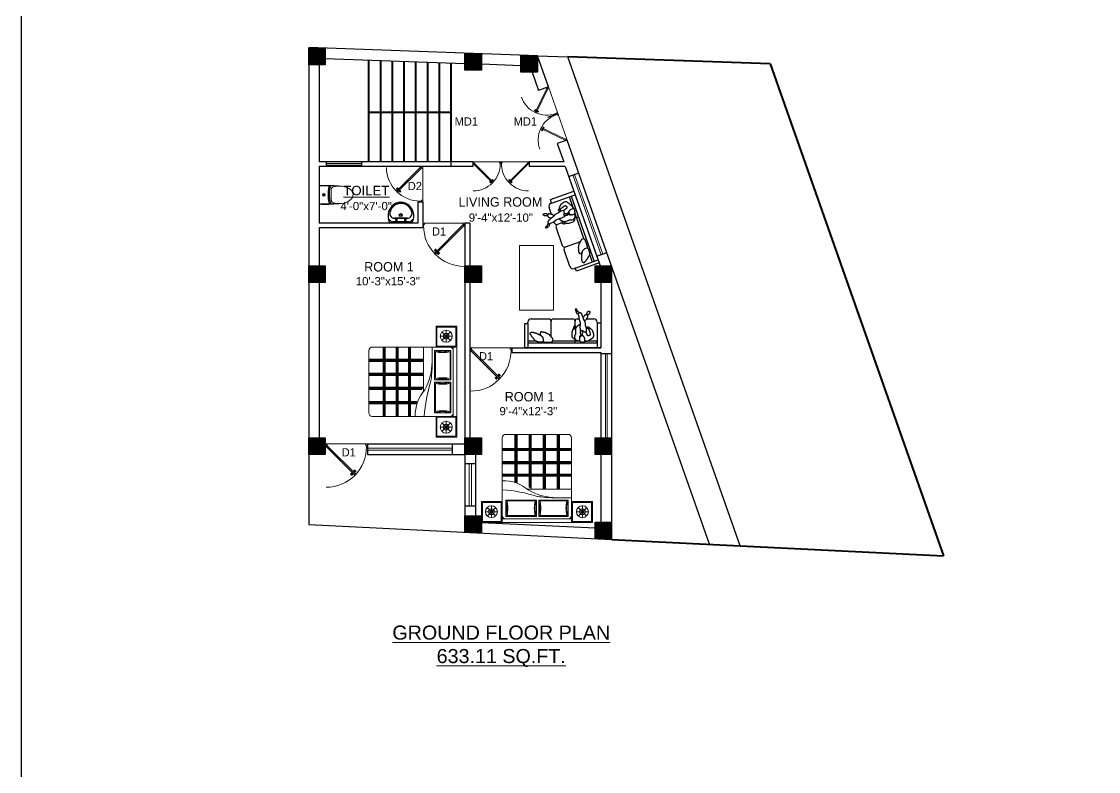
# Model space of a CAD drawing. Header units: inches. Extents: x -6683 to 26091, y -5972 to 4741.
# Drawn here: x 24258 to 25175, y -2199 to -1560 of the extents above; entities that cross this region are included whole.
import ezdxf

# ---------------------------------------------------------------- set-up
doc = ezdxf.new("R2010")
doc.units = ezdxf.units.IN
doc.header["$MEASUREMENT"] = 0
for name, color, linetype, lineweight in [('A-FURN', 9, 'Continuous', 5), ('hatch-.09', 8, 'Continuous', 9), ('interior wall', 10, 'Continuous', 13), ('Label', 7, 'Continuous', 13), ('ns_WALL', 21, 'Continuous', 40), ('PUERTAS', 7, 'Continuous', 9), ('Text', 7, 'Continuous', 13), ('Toilet', 7, 'Continuous', 25), ('WALL', 12, 'Continuous', 30), ('windoow', 4, 'Continuous', 5)]:
    doc.layers.add(name, color=color, linetype=linetype, lineweight=lineweight)
doc.layers.add('furniture', color=253, linetype='Continuous')
doc.styles.add('dim', font='arial.ttf', dxfattribs={"height": 7})
doc.styles.get("Standard").update_dxf_attribs({"font": 'arial.ttf'})

# ---------------------------------------------------------------- blocks, each defined once
blk = doc.blocks.new('2ft6in')
at = {"layer": 'PUERTAS', "color": 2}
for p, q in [((0.84, 2.1), (21.02, 22.28)), ((21.71, 21.6), (1.47, 1.37)), ((18.33, 21.76), (18.31, 21.77)), ((21.71, 21.6), (21.02, 22.28)), ((21.18, 18.9), (21.2, 18.89)), ((0, 2), (0, 0)), ((0.6, 2), (0, 2)), ((1.33, 0), (0, 0)), ((0.6, 1.26), (0.6, 2.04)), ((0.67, 1.26), (0.6, 1.26)), ((0.67, 1.26), (0.67, 2.01)), ((0.67, 1), (0.67, 1.26)), ((1.33, 1), (0.67, 1)), ((1.31, 1.53), (0.79, 2.06)), ((1.36, 1.58), (0.81, 2.12)), ((1.36, 1.58), (1.31, 1.53)), ((1.47, 1.37), (1.31, 1.53)), ((1.33, 0), (1.33, 1)), ((28.67, 0), (28.67, 1)), ((28.67, 1), (29.33, 1)), ((28.67, 0), (30, 0)), ((29.33, 1), (29.33, 2)), ((29.33, 2), (30, 2)), ((30, 0), (30, 2))]:
    blk.add_line(p, q, dxfattribs=at)
at = {"layer": 'PUERTAS', "color": 8}
for p, q in [((18.81, 20.78), (18.04, 21.4)), ((18.86, 20.83), (18.08, 21.46)), ((18.95, 20.92), (18.2, 21.58)), ((18.44, 21.9), (18.31, 21.77)), ((19.07, 21.03), (18.34, 21.72)), ((18.44, 21.9), (18.56, 22.02)), ((18.58, 22.01), (18.56, 22.02)), ((19.3, 21.26), (18.61, 22)), ((19.42, 21.38), (18.75, 22.14)), ((19.51, 21.48), (18.88, 22.26)), ((18.91, 20.27), (19.19, 20.69)), ((19.55, 21.53), (18.93, 22.3)), ((19.13, 20.8), (19.03, 20.9)), ((19.15, 20.82), (19.05, 20.92)), ((19.09, 20.44), (19.25, 20.76)), ((19.19, 20.87), (19.1, 20.96)), ((19.25, 20.93), (19.16, 21.02)), ((19.28, 20.63), (19.32, 20.83)), ((19.4, 21.08), (19.31, 21.17)), ((19.47, 21.15), (19.38, 21.24)), ((19.43, 20.78), (19.4, 20.9)), ((19.51, 21.19), (19.42, 21.28)), ((19.55, 20.91), (19.43, 20.94)), ((19.53, 21.21), (19.44, 21.3)), ((19.7, 21.06), (19.51, 21.01)), ((19.89, 21.24), (19.58, 21.08)), ((20.07, 21.42), (19.64, 21.15)), ((19.69, 19.49), (20.12, 19.76)), ((19.87, 19.67), (20.18, 19.83)), ((20.06, 19.85), (20.25, 19.9)), ((20.21, 20), (20.33, 19.97)), ((20.21, 19.38), (20.83, 18.61)), ((20.23, 19.7), (20.32, 19.61)), ((20.25, 19.72), (20.34, 19.63)), ((20.25, 19.43), (20.88, 18.65)), ((20.29, 19.76), (20.38, 19.67)), ((20.33, 20.13), (20.36, 20.01)), ((20.34, 19.53), (21, 18.77)), ((20.36, 19.83), (20.45, 19.74)), ((20.48, 20.28), (20.44, 20.08)), ((20.46, 19.64), (21.14, 18.91)), ((20.5, 19.98), (20.6, 19.89)), ((20.67, 20.47), (20.51, 20.15)), ((20.85, 20.64), (20.57, 20.22)), ((20.57, 20.04), (20.66, 19.95)), ((20.61, 20.09), (20.7, 19.99)), ((20.63, 20.11), (20.72, 20.01)), ((20.69, 19.87), (21.42, 19.19)), ((20.81, 19.99), (21.56, 19.33)), ((20.9, 20.08), (21.68, 19.45)), ((20.95, 20.13), (21.72, 19.51)), ((21.32, 19.01), (21.2, 18.89)), ((21.32, 19.01), (21.44, 19.14)), ((21.43, 19.15), (21.44, 19.14)), ((0, 0), (30, 0))]:
    blk.add_line(p, q, dxfattribs=at)
at = {"layer": 'PUERTAS', "color": 1}
for p, q in [((18.06, 21.44), (18.48, 21.86)), ((18.74, 20.79), (18.06, 21.34)), ((18.08, 21.51), (18.45, 21.88)), ((18.11, 21.49), (18.08, 21.51)), ((18.82, 22.25), (18.45, 21.88)), ((18.9, 22.28), (18.48, 21.86)), ((18.84, 22.23), (18.82, 22.25)), ((18.83, 20.8), (19.18, 21.15)), ((18.84, 20.21), (19.1, 20.6)), ((18.85, 20.11), (18.84, 20.12)), ((18.92, 20.89), (18.93, 20.88)), ((19.54, 21.59), (18.99, 22.27)), ((19.02, 20.88), (19.24, 21.1)), ((19.12, 20.8), (19.03, 20.89)), ((19.1, 20.7), (19.11, 20.69)), ((19.1, 20.6), (19.1, 20.6)), ((19.11, 20.79), (19.33, 21.01)), ((19.54, 21.5), (19.18, 21.15)), ((19.45, 21.31), (19.24, 21.1)), ((19.55, 21.22), (19.33, 21.01)), ((19.45, 21.41), (19.45, 21.41)), ((19.54, 21.22), (19.45, 21.31)), ((19.53, 19.43), (19.54, 19.42)), ((19.64, 21.23), (19.64, 21.23)), ((19.64, 19.42), (20.02, 19.67)), ((19.74, 21.24), (19.73, 21.23)), ((20.12, 21.49), (19.74, 21.24)), ((20.02, 19.67), (20.03, 19.68)), ((20.12, 19.68), (20.12, 19.68)), ((20.21, 19.69), (20.43, 19.9)), ((20.22, 21.48), (20.22, 21.49)), ((20.22, 19.41), (20.57, 19.76)), ((20.22, 19.69), (20.31, 19.6)), ((20.22, 19.32), (20.76, 18.64)), ((20.31, 19.6), (20.52, 19.81)), ((20.31, 19.5), (20.31, 19.5)), ((20.65, 20.12), (20.43, 19.9)), ((20.74, 20.03), (20.52, 19.81)), ((20.93, 20.11), (20.57, 19.76)), ((20.64, 20.11), (20.73, 20.02)), ((20.66, 20.31), (20.65, 20.31)), ((20.65, 20.21), (20.65, 20.22)), ((20.91, 20.7), (20.66, 20.31)), ((20.84, 20.02), (20.83, 20.03)), ((20.86, 18.63), (21.28, 19.05)), ((20.91, 20.8), (20.91, 20.79)), ((20.91, 18.68), (20.94, 18.66)), ((20.94, 18.66), (21.31, 19.03)), ((21.02, 20.12), (21.7, 19.57)), ((21.7, 19.47), (21.28, 19.05)), ((21.67, 19.4), (21.31, 19.03)), ((21.65, 19.42), (21.67, 19.4))]:
    blk.add_line(p, q, dxfattribs=at)
at = {"layer": 'PUERTAS', "color": 2}
for radius in [0.129, 0.0627]:
    blk.add_circle((0.68, 2.14), radius, dxfattribs=at)
at = {"layer": 'PUERTAS', "color": 8}
blk.add_arc((0.68, 2.14), 28.65, 359.72845, 90.03333, dxfattribs=at)
at = {"layer": 'PUERTAS', "color": 1}
for centre, start, end in [((18.78, 20.84), 231.07637, 315), ((18.89, 20.16), 135, 225), ((18.94, 22.23), 38.92363, 135), ((18.97, 20.93), 225, 315), ((19.16, 20.74), 135, 219.74275), ((19.06, 20.65), 315, 39.74275), ((19.4, 21.36), 315, 45), ((19.49, 21.55), 315, 38.92363), ((19.59, 19.47), 225, 315), ((19.6, 21.18), 50.25725, 135), ((19.68, 21.28), 230.25725, 315), ((20.07, 19.63), 50.25725, 135), ((20.17, 21.44), 45, 135), ((20.16, 19.73), 230.25725, 315), ((20.27, 19.36), 135, 218.92363), ((20.35, 19.55), 135, 225), ((20.7, 20.26), 135, 219.74275), ((20.6, 20.17), 315, 39.74275), ((20.78, 19.98), 45, 135), ((20.82, 18.68), 218.92363, 315), ((20.87, 20.75), 315, 45), ((20.98, 20.07), 51.07637, 135), ((21.65, 19.52), 315, 51.07637)]:
    blk.add_arc(centre, 0.0667, start, end, dxfattribs=at)
blk = doc.blocks.new('*U44')
at = {"color": 3, "xscale": -1}
blk.add_blockref('2ft6in', (42, 0), dxfattribs=at)
blk = doc.blocks.new('*U40')
at = {"color": 3, "xscale": -1}
blk.add_blockref('2ft6in', (42, 0), dxfattribs=at)
blk = doc.blocks.new('3ft')
at = {"layer": 'PUERTAS', "color": 2}
for p, q in [((1.01, 2.52), (25.23, 26.74)), ((26.05, 25.92), (1.77, 1.64)), ((21.99, 26.11), (21.98, 26.13)), ((26.05, 25.92), (25.23, 26.74)), ((25.42, 22.68), (25.43, 22.67)), ((0, 2.4), (0, 0)), ((0.72, 2.4), (0, 2.4)), ((1.6, 0), (0, 0)), ((0.72, 1.52), (0.72, 2.44)), ((0.8, 1.52), (0.72, 1.52)), ((0.8, 1.52), (0.8, 2.41)), ((0.8, 1.2), (0.8, 1.52)), ((1.6, 1.2), (0.8, 1.2)), ((1.57, 1.84), (0.94, 2.47)), ((1.63, 1.89), (0.97, 2.55)), ((1.63, 1.89), (1.57, 1.84)), ((1.77, 1.64), (1.57, 1.84)), ((1.6, 0), (1.6, 1.2)), ((34.4, 0), (34.4, 1.2)), ((34.4, 1.2), (35.2, 1.2)), ((34.4, 0), (36, 0)), ((35.2, 1.2), (35.2, 2.4)), ((35.2, 2.4), (36, 2.4)), ((36, 0), (36, 2.4))]:
    blk.add_line(p, q, dxfattribs=at)
at = {"layer": 'PUERTAS', "color": 8}
for p, q in [((22.57, 24.94), (21.65, 25.68)), ((22.63, 24.99), (21.69, 25.75)), ((22.74, 25.1), (21.84, 25.9)), ((22.13, 26.28), (21.98, 26.13)), ((22.88, 25.24), (22.01, 26.06)), ((22.13, 26.28), (22.27, 26.42)), ((22.29, 26.41), (22.27, 26.42)), ((23.16, 25.52), (22.34, 26.39)), ((23.3, 25.66), (22.5, 26.56)), ((23.41, 25.77), (22.65, 26.71)), ((22.69, 24.32), (23.02, 24.83)), ((23.46, 25.83), (22.72, 26.75)), ((22.95, 24.96), (22.84, 25.07)), ((22.98, 24.99), (22.86, 25.1)), ((23.03, 25.04), (22.91, 25.15)), ((22.91, 24.53), (23.1, 24.91)), ((23.11, 25.12), (22.99, 25.23)), ((23.13, 24.76), (23.18, 24.99)), ((23.28, 25.3), (23.17, 25.41)), ((23.36, 25.37), (23.25, 25.49)), ((23.31, 24.94), (23.28, 25.08)), ((23.41, 25.43), (23.3, 25.54)), ((23.46, 25.09), (23.32, 25.13)), ((23.44, 25.45), (23.33, 25.56)), ((23.64, 25.27), (23.41, 25.22)), ((23.87, 25.49), (23.49, 25.3)), ((24.08, 25.71), (23.57, 25.38)), ((23.63, 23.38), (24.14, 23.72)), ((23.84, 23.6), (24.22, 23.79)), ((24.07, 23.82), (24.3, 23.88)), ((24.25, 24), (24.39, 23.97)), ((24.25, 23.26), (24.99, 22.34)), ((24.27, 23.64), (24.38, 23.53)), ((24.3, 23.67), (24.41, 23.56)), ((24.3, 23.32), (25.06, 22.38)), ((24.35, 23.72), (24.46, 23.61)), ((24.4, 24.15), (24.43, 24.01)), ((24.41, 23.43), (25.2, 22.53)), ((24.43, 23.8), (24.54, 23.69)), ((24.58, 24.33), (24.52, 24.1)), ((24.55, 23.57), (25.37, 22.7)), ((24.6, 23.97), (24.72, 23.86)), ((24.8, 24.56), (24.61, 24.18)), ((25.02, 24.77), (24.68, 24.26)), ((24.68, 24.05), (24.79, 23.94)), ((24.73, 24.1), (24.85, 23.99)), ((24.76, 24.13), (24.87, 24.02)), ((24.83, 23.85), (25.7, 23.03)), ((24.97, 23.99), (25.87, 23.2)), ((25.08, 24.1), (26.02, 23.34)), ((25.14, 24.15), (26.06, 23.41)), ((25.58, 22.82), (25.43, 22.67)), ((25.58, 22.82), (25.73, 22.97)), ((25.72, 22.98), (25.73, 22.97)), ((0, 0), (36, 0))]:
    blk.add_line(p, q, dxfattribs=at)
at = {"layer": 'PUERTAS', "color": 1}
for p, q in [((21.67, 25.73), (22.17, 26.23)), ((22.49, 24.95), (21.67, 25.61)), ((21.7, 25.82), (22.14, 26.26)), ((21.73, 25.79), (21.7, 25.82)), ((22.58, 26.7), (22.14, 26.26)), ((22.67, 26.73), (22.17, 26.23)), ((22.61, 26.67), (22.58, 26.7)), ((22.6, 24.96), (23.02, 25.38)), ((22.61, 24.25), (22.92, 24.72)), ((22.62, 24.13), (22.61, 24.14)), ((22.7, 25.07), (22.71, 25.06)), ((23.45, 25.91), (22.79, 26.73)), ((22.82, 25.06), (23.08, 25.32)), ((22.94, 24.95), (22.83, 25.07)), ((22.92, 24.72), (22.92, 24.72)), ((22.93, 24.94), (23.19, 25.21)), ((22.93, 24.84), (22.93, 24.83)), ((23.44, 25.81), (23.02, 25.38)), ((23.34, 25.58), (23.08, 25.32)), ((23.46, 25.47), (23.19, 25.21)), ((23.33, 25.7), (23.34, 25.69)), ((23.45, 25.46), (23.33, 25.57)), ((23.44, 23.31), (23.45, 23.3)), ((23.56, 23.3), (24.03, 23.61)), ((23.57, 25.47), (23.57, 25.47)), ((24.15, 25.79), (23.68, 25.48)), ((23.68, 25.48), (23.68, 25.48)), ((24.03, 23.61), (24.03, 23.62)), ((24.14, 23.62), (24.14, 23.62)), ((24.25, 23.62), (24.51, 23.89)), ((24.27, 25.78), (24.26, 25.79)), ((24.26, 23.29), (24.69, 23.71)), ((24.26, 23.63), (24.37, 23.52)), ((24.26, 23.18), (24.92, 22.37)), ((24.37, 23.52), (24.63, 23.77)), ((24.37, 23.4), (24.37, 23.4)), ((24.78, 24.15), (24.51, 23.89)), ((24.89, 24.03), (24.63, 23.77)), ((25.11, 24.14), (24.69, 23.71)), ((24.77, 24.14), (24.88, 24.03)), ((24.79, 24.38), (24.78, 24.37)), ((24.78, 24.26), (24.78, 24.26)), ((25.1, 24.84), (24.79, 24.38)), ((25, 24.03), (25, 24.03)), ((25.04, 22.36), (25.54, 22.86)), ((25.09, 24.96), (25.1, 24.95)), ((25.1, 22.42), (25.13, 22.39)), ((25.13, 22.39), (25.57, 22.83)), ((25.22, 24.14), (26.03, 23.48)), ((26.04, 23.37), (25.54, 22.86)), ((26.01, 23.27), (25.57, 22.83)), ((25.98, 23.3), (26.01, 23.27))]:
    blk.add_line(p, q, dxfattribs=at)
at = {"layer": 'PUERTAS', "color": 2}
for radius in [0.155, 0.0752]:
    blk.add_circle((0.82, 2.56), radius, dxfattribs=at)
at = {"layer": 'PUERTAS', "color": 8}
blk.add_arc((0.82, 2.56), 34.38, 359.72845, 90.03333, dxfattribs=at)
at = {"layer": 'PUERTAS', "color": 1}
for centre, start, end in [((22.54, 25.01), 231.07637, 315), ((22.67, 24.2), 135, 225), ((22.73, 26.68), 38.92363, 135), ((22.77, 25.12), 225, 315), ((22.99, 24.89), 135, 219.74275), ((22.87, 24.78), 315, 39.74275), ((23.28, 25.63), 315, 45), ((23.39, 25.86), 315, 38.92363), ((23.51, 23.36), 225, 315), ((23.51, 25.41), 50.25725, 135), ((23.62, 25.53), 230.25725, 315), ((24.09, 23.56), 50.25725, 135), ((24.2, 23.68), 230.25725, 315), ((24.2, 25.73), 45, 135), ((24.32, 23.23), 135, 218.92363), ((24.42, 23.46), 135, 225), ((24.84, 24.31), 135, 219.74275), ((24.72, 24.21), 315, 39.74275), ((24.94, 23.98), 45, 135), ((24.98, 22.42), 218.92363, 315), ((25.04, 24.89), 315, 45), ((25.17, 24.08), 51.07637, 135), ((25.98, 23.42), 315, 51.07637)]:
    blk.add_arc(centre, 0.08, start, end, dxfattribs=at)
blk = doc.blocks.new('*U224')
at = {"color": 3, "xscale": -1}
blk.add_blockref('3ft', (42, 0), dxfattribs=at)
blk = doc.blocks.new('*U43')
at = {"color": 3}
blk.add_blockref('3ft', (0, 0), dxfattribs=at)
blk = doc.blocks.new('A$C3AED30AC')
at = {"layer": 'A-FURN', "color": 147, "linetype": 'ByBlock'}
for p, q in [((0, 1532), (0, 1982)), ((0, 1982), (450, 1982)), ((450, 1982), (1950, 1982)), ((450, 1982), (450, 1532)), ((450, 1906), (450, 1982)), ((450, 1906), (1950, 1906)), ((1950, 1982), (1950, 1532)), ((2400, 1982), (1950, 1982)), ((2400, 1532), (2400, 1982)), ((450, 155), (450, 1830)), ((1950, 1830), (1950, 159)), ((450, 1532), (0, 1532)), ((1950, 1532), (2400, 1532)), ((1870, 79), (526, 79))]:
    blk.add_line(p, q, dxfattribs=at)
at = {"layer": 'A-FURN', "color": 8}
for p, q in [((20, 1552), (20, 1962)), ((20, 1962), (430, 1962)), ((430, 1962), (430, 1552)), ((1970, 1962), (1970, 1552)), ((2380, 1962), (1970, 1962)), ((2380, 1552), (2380, 1962)), ((430, 1552), (20, 1552)), ((1970, 1552), (2380, 1552))]:
    blk.add_line(p, q, dxfattribs=at)
at = {"layer": 'A-FURN', "color": 5, "linetype": 'ByBlock'}
for p, q in [((216, 1752), (216, 1887)), ((2184, 1752), (2184, 1887)), ((216, 1752), (82, 1752)), ((216, 1752), (121, 1847)), ((216, 1752), (121, 1657)), ((216, 1752), (311, 1847)), ((216, 1752), (216, 1752)), ((216, 1752), (216, 1752)), ((216, 1752), (216, 1752)), ((216, 1752), (350, 1752)), ((216, 1752), (216, 1618)), ((216, 1752), (311, 1657)), ((526, 1855), (526, 1500)), ((1189, 1855), (526, 1855)), ((1189, 1500), (1189, 1855)), ((1873, 1855), (1240, 1855)), ((1240, 1855), (1240, 1500)), ((1873, 1500), (1873, 1855)), ((2184, 1752), (2049, 1752)), ((2184, 1752), (2089, 1847)), ((2184, 1752), (2089, 1657)), ((2184, 1752), (2279, 1847)), ((2184, 1752), (2318, 1752)), ((2184, 1752), (2184, 1752)), ((2184, 1752), (2184, 1752)), ((2184, 1752), (2184, 1752)), ((2184, 1752), (2279, 1657)), ((2184, 1752), (2184, 1618)), ((526, 1500), (1189, 1500)), ((1240, 1500), (1873, 1500)), ((1574, 1449), (1950, 1449)), ((996, 1264), (1950, 1264))]:
    blk.add_line(p, q, dxfattribs=at)
at = {"layer": 'A-FURN', "color": 9}
for p, q in [((1163, 1835), (552, 1835)), ((1847, 1835), (1266, 1835)), ((552, 1520), (1163, 1520)), ((1266, 1520), (1847, 1520))]:
    blk.add_line(p, q, dxfattribs=at)
at = {"layer": 'A-FURN', "color": 8, "linetype": 'Continuous'}
for p, q in [((1030, 1223), (1030, 79)), ((1042, 1230), (1042, 79)), ((1054, 1237), (1054, 79)), ((1067, 1245), (1067, 79)), ((1079, 1253), (1079, 79)), ((1335, 1264), (1335, 79)), ((1347, 1264), (1347, 79)), ((1359, 1264), (1359, 79)), ((1372, 1264), (1372, 79)), ((1384, 1264), (1384, 79)), ((1640, 1264), (1640, 79)), ((1652, 1264), (1652, 79)), ((1664, 1264), (1664, 79)), ((1677, 1264), (1677, 79)), ((1689, 1264), (1689, 79)), ((450, 983), (1950, 983)), ((450, 971), (1950, 971)), ((450, 959), (1950, 959)), ((450, 950), (1950, 950)), ((450, 938), (1950, 938)), ((722, 1115), (722, 79)), ((734, 1115), (734, 79)), ((746, 1115), (746, 79)), ((759, 1117), (759, 79)), ((771, 1120), (771, 79)), ((450, 713), (1950, 713)), ((450, 701), (1950, 701)), ((450, 689), (1950, 689)), ((450, 680), (1950, 680)), ((450, 668), (1950, 668)), ((450, 431), (1950, 431)), ((450, 419), (1950, 419)), ((450, 407), (1950, 407)), ((450, 398), (1950, 398)), ((450, 386), (1950, 386))]:
    blk.add_line(p, q, dxfattribs=at)
at = {"layer": 'A-FURN', "color": 5, "linetype": 'ByBlock'}
for centre, radius in [((216, 1752), 129), ((2184, 1752), 129), ((216, 1752), 62.8), ((2184, 1752), 62.8)]:
    blk.add_circle(centre, radius, dxfattribs=at)
at = {"layer": 'A-FURN', "color": 147, "linetype": 'ByBlock'}
for centre, radius, start, end in [((526, 1830), 76.2, 90, 180), ((1873, 1830), 76.2, 0, 90), ((526, 155), 76.2, 180, 270), ((1870, 159), 80, 270, 0)]:
    blk.add_arc(centre, radius, start, end, dxfattribs=at)
at = {"layer": 'A-FURN', "color": 5, "linetype": 'ByBlock'}
for centre, radius, start, end in [((-83, 1677), 635, 343.7398, 16.2602), ((1799, 1677), 635, 163.7398, 196.2602), ((630, 1677), 635, 343.7398, 16.2602), ((2483, 1677), 635, 163.7398, 196.2602), ((194, 4689), 3422, 274.2889, 287.25), ((1639, 177), 1271, 90.3564, 119.0389), ((1573, -870), 2319, 89.9801, 99.0312), ((485, 1886), 803, 267.4969, 311.9132)]:
    blk.add_arc(centre, radius, start, end, dxfattribs=at)
at = {"layer": 'A-FURN', "color": 9}
for centre, start, end in [((-83, 1677), 346.0594, 13.9406), ((1799, 1677), 166.0594, 193.9406), ((630, 1677), 346.0594, 13.9406), ((2483, 1677), 166.0594, 193.9406)]:
    blk.add_arc(centre, 655, start, end, dxfattribs=at)
blk = doc.blocks.new('A$C2BC6131C')
at = {"layer": 'A-FURN', "color": 8}
for p in [(0, 164), (0, -164)]:
    blk.add_line(p, (0, 0), dxfattribs=at)
for radius in [29.6, 16.1]:
    blk.add_circle((96, 0), radius, dxfattribs=at)
for centre, radius, start, end in [((40, 164), 40, 92.5999, 180), ((197, -4116), 4312, 86.3006, 92.4712), ((155, -2371), 2577, 82.8664, 92.5999), ((793, 24), 602, 165.6185, 182.2533), ((193, 178), 18.2, 343.3813, 66.4724), ((202, 176), 18.8, 342.3593, 95.9315), ((793, 24), 592, 165.6185, 182.2533), ((774, 24), 552, 165.6185, 182.4575), ((218, 172), 24.1, 332.2033, 71.9404), ((1633, -8), 1378, 174.6079, 179.6591), ((1633, 8), 1378, 180.3409, 185.3921), ((321, 116), 60, 100.4701, 174.6079), ((468, -913), 1100, 89.6519, 98.297), ((40, -164), 40, 180, 267.4001), ((197, 4116), 4312, 267.5288, 273.6994), ((155, 2371), 2577, 267.4001, 277.1336), ((793, -24), 602, 177.7467, 194.3815), ((202, -176), 18.8, 264.0685, 17.6407), ((193, -178), 18.2, 293.5276, 16.6187), ((793, -24), 592, 177.7467, 194.3815), ((774, -24), 552, 177.5425, 194.3815), ((218, -172), 24.1, 288.0596, 27.7967), ((321, -116), 60, 185.3921, 259.5299), ((468, 913), 1100, 261.703, 270.3481)]:
    blk.add_arc(centre, radius, start, end, dxfattribs=at)
blk.add_ellipse((441, 0), major_axis=(-289, 0), ratio=0.648116, start_param=1.570796, end_param=4.592942, dxfattribs=at)
blk = doc.blocks.new('A$C2C8E2855')
at = {"color": 3}
for p, q in [((77, -154), (19, -208)), ((50, -118), (20, -196)), ((530, -118), (50, -118)), ((52, -118), (529, -118)), ((111, -140), (471, -140)), ((149, -223), (431, -223)), ((431, -223), (149, -223)), ((507, -155), (563, -213)), ((530, -118), (560, -196))]:
    blk.add_line(p, q, dxfattribs=at)
for centre, radius in [((191, -183), 16.3), ((391, -183), 16.3), ((292, -290), 31.6), ((292, -290), 23)]:
    blk.add_circle(centre, radius, dxfattribs=at)
for centre, radius, start, end in [((318, -270), 307, 166.1751, 244.7296), ((149, -323), 100, 90, 190.5602), ((111, -190), 50, 90, 133.181), ((261, -270), 307, 297.0639, 13.8249), ((431, -323), 100, 349.4398, 90), ((471, -190), 50, 44.5607, 90), ((290, -297), 243, 190.5602, 349.4398), ((290, -319), 250, 245.8071, 296.4628), ((318, -270), 307, 266.589, 266.5936)]:
    blk.add_arc(centre, radius, start, end, dxfattribs=at)
at = {"color": 3, "width": 0.8, "flags": 9}
for tag in ['XSIZE', 'YSIZE']:
    blk.add_attdef(tag, (290, -118), '', height=0.5, dxfattribs=at)
blk = doc.blocks.new('*U26')
at = {"layer": 'furniture'}
for p, q in [((33.9, 8.7), (105.9, 8.7)), ((33.9, -15), (33.9, 8.7)), ((37.5, -15), (37.5, 8.7)), ((37.5, 4.5), (102.9, 4.5)), ((37.5, 2.6), (49.4, 2.6)), ((53.8, 2.6), (79.7, 2.6)), ((58.4, 4.5), (58.4, 0.2)), ((81, 4.5), (81, 3.2)), ((88.3, 2.6), (88.6, 2.6)), ((94.9, 2.6), (102.9, 2.6)), ((102.9, -14.3), (102.9, 8.7)), ((105.9, 8.7), (105.9, -14.3)), ((81, -1.7), (81, -16.6)), ((37.5, -15), (33.9, -15)), ((37.5, -15.6), (37.5, -15)), ((47.5, -18.6), (40.5, -18.6)), ((56.4, -18.6), (54.6, -18.6)), ((58.4, -12.1), (58.4, -16.6)), ((79, -18.6), (60.4, -18.6)), ((99.9, -18.6), (83, -18.6)), ((105.9, -14.3), (102.9, -14.3)), ((102.9, -14.3), (102.9, -15.6))]:
    blk.add_line(p, q, dxfattribs=at)
for points in [[(49.3, 2.6), (49.2, 2.6), (49, 2.6), (47.5, 2.6), (47.3, 2.5), (47.1, 2.5), (47, 2.4), (46.8, 2.3), (46.6, 2.2), (46.4, 2.2), (46.2, 2.1), (46.1, 2), (45.9, 1.9), (45.7, 1.8), (45.5, 1.7), (45.4, 1.7), (45.2, 1.5), (45, 1.4), (44.8, 1.2), (44.6, 1.1), (44.3, 1), (44.1, 0.9), (43.9, 0.7), (43.8, 0.6), (43.5, 0.5), (43.4, 0.4), (43.1, 0.2), (42.9, 0.1), (42.7, 0), (42.6, -0.2), (42.4, -0.3), (42.2, -0.4), (42, -0.5), (41.8, -0.6), (41.7, -0.8), (41.4, -0.9), (41.2, -1.1), (41.1, -1.3), (41, -1.6), (40.9, -1.8), (40.8, -2), (40.7, -2.2), (40.7, -2.4), (40.7, -4.4), (40.8, -4.6), (40.8, -4.8), (40.9, -5), (41, -5.2), (41, -5.4), (41.1, -5.6), (41.2, -5.8), (41.3, -6), (41.3, -6.2), (41.4, -6.4), (41.5, -6.6), (41.6, -6.8), (41.6, -6.9), (41.7, -7.1), (41.8, -7.5), (42, -7.7), (42.1, -7.8), (42.2, -8), (42.3, -8.2), (42.6, -8.4), (42.8, -8.5), (42.9, -8.7), (43, -8.8), (43.2, -8.9), (43.5, -9), (43.5, -9.2), (43.7, -9.3), (43.8, -9.5), (44, -9.5), (44.2, -9.6), (44.4, -9.7), (44.6, -9.7), (44.8, -9.8), (45.1, -9.8), (45.3, -9.5), (45.4, -9.4), (45.5, -9.2), (45.5, -9), (45.6, -8.8), (45.5, -8.6), (45.4, -8.4), (45.2, -8.2), (45.2, -8), (45.1, -7.8), (45, -7.6), (45, -7.4), (44.9, -7.2), (44.8, -7), (44.8, -6.9), (44.7, -6.7), (44.6, -6.5), (44.5, -6.3), (44.5, -6.1), (44.5, -5.7), (44.3, -5.5), (44.3, -5.3), (44.3, -5.2), (44.2, -5), (44.1, -4.9), (44, -4.7), (44, -4.5), (44, -4), (44, -3.8), (44.1, -3.6), (44.1, -3.4), (44.3, -3.1), (44.5, -3), (44.7, -2.9), (44.9, -2.8), (45.1, -2.7), (45.3, -2.7), (45.5, -2.6), (45.9, -2.6), (46, -2.7), (46.2, -2.7), (46.4, -2.8), (46.6, -2.9), (46.7, -3.1), (46.8, -3.3), (46.9, -3.5), (47, -3.7), (47, -3.9), (47.1, -4.1), (47.2, -4.3), (47.2, -4.5), (47.3, -4.6), (47.4, -4.8), (47.4, -5), (47.5, -5.2), (47.5, -5.4), (47.6, -5.6), (47.7, -5.9), (47.7, -9.9), (47.7, -10.1), (47.8, -10.3), (47.8, -10.5), (47.9, -10.7), (48, -10.9), (48, -11.1), (48.1, -11.3), (48.2, -11.5), (48.2, -11.7), (48.3, -11.9), (48.4, -12.1), (48.4, -12.3), (48.5, -12.5), (48.5, -12.6), (48.5, -12.8), (48.5, -14.3), (48.6, -14.6), (48.6, -14.8), (48.8, -15), (48.8, -15.2), (48.8, -15.3), (48.9, -15.5), (48.9, -15.6), (48.9, -15.8), (49, -15.9), (49.1, -16.1), (49.3, -16.4), (49.4, -16.6), (49.5, -16.8), (49.6, -17), (49.7, -17.2), (49.8, -17.4), (49.9, -17.6), (50, -17.8), (50.1, -17.9), (50.2, -18.2), (50.3, -18.4), (50.3, -18.5), (50.4, -18.7), (50.5, -18.9), (50.5, -19.1), (50.6, -19.3), (50.7, -19.5), (50.7, -19.7), (50.8, -19.9), (50.8, -20.1), (50.9, -20.3), (51, -20.5), (51, -20.7), (51.2, -21.1), (51.3, -21.3), (51.4, -21.5), (51.6, -21.9), (51.7, -22.1), (51.8, -22.3), (51.8, -22.5), (51.9, -22.7), (52, -22.9), (52, -23), (52.1, -23.2), (52.3, -23.5), (52.4, -23.7), (52.6, -23.9), (52.8, -24), (53.1, -24.2), (53.2, -24.2), (53.4, -24.3), (53.8, -24.4), (54, -24.4), (54.2, -24.5), (54.4, -24.6), (54.7, -24.8), (54.9, -24.9), (55, -25), (55.2, -25.2), (55.3, -25.4), (55.5, -25.5), (55.6, -25.7), (56, -25.9), (56.1, -26.1), (56.2, -26.3), (56.4, -26.5), (56.4, -26.7), (56.6, -26.9), (56.7, -27.1), (56.8, -27.3), (56.9, -27.5), (57, -27.6), (57.1, -27.9), (57.3, -28), (57.5, -28.1), (57.6, -28.1), (57.8, -27.9), (57.8, -27.7), (57.9, -27.5), (57.9, -26.8), (57.8, -26.6), (57.8, -26.4), (57.7, -26.2), (57.6, -26), (57.5, -25.9), (57.5, -25.7), (57.4, -25.5), (57.4, -25.3), (57.3, -25.1), (57.3, -24.9), (57.2, -24.7), (57.2, -24.6), (57.1, -24.4), (57, -24.2), (56.9, -24), (56.8, -23.8), (56.6, -23.7), (56.4, -23.6), (56.2, -23.6), (56, -23.6), (55.7, -23.4), (55.5, -23.5), (55.4, -23.6), (55.2, -23.9), (55.1, -24.2), (54.9, -24.4), (54.7, -24.6), (54.7, -24.4), (54.9, -24.2), (55, -23.9), (55.1, -23.7), (55.1, -23.6), (55.2, -23.3), (55.3, -23.1), (55.4, -23), (55.4, -22.6), (55.3, -22.4), (55.3, -22.3), (55.2, -22.1), (55.1, -21.9), (55, -21.7), (55, -21.6), (55, -21.4), (54.9, -21.3), (54.9, -19.6), (54.9, -19.4), (54.8, -19.2), (54.8, -19), (54.7, -18.8), (54.6, -18.6), (54.6, -18.5), (54.5, -18.2), (54.5, -18), (54.4, -17.8), (54.4, -17.7), (54.3, -17.5), (54.3, -17.2), (54.2, -17), (54.2, -16.8), (54, -16.6), (53.9, -16.4), (53.9, -16.2), (53.8, -16), (53.8, -15.8), (53.7, -15.6), (53.7, -15.4), (53.7, -13.8), (53.7, -13.5), (54, -13.3), (54.2, -13.1), (54.4, -13), (54.6, -12.9), (54.8, -12.8), (55, -12.6), (55.2, -12.5), (55.3, -12.5), (55.5, -12.4), (55.7, -12.2), (55.9, -12.1), (56.1, -11.9), (56.3, -11.7), (56.5, -11.5), (56.6, -11.3), (56.8, -11.1), (56.9, -10.9), (57.1, -10.7), (57.2, -10.5), (57.4, -10.3), (57.5, -10.1), (57.6, -9.9), (57.7, -9.7), (57.8, -9.5), (57.9, -9.4), (58, -9.2), (58, -8.8), (58.1, -8.6), (58.1, -4.8), (58, -4.6), (58, -4.2), (58.1, -4), (58.1, -3.9), (58.2, -3.6), (58.4, -3.4), (58.5, -3.2), (58.6, -3), (58.7, -2.9), (58.8, -2.6), (58.8, -2.4), (58.8, -0.9), (58.8, -0.7), (58.7, -0.6), (58.7, -0.4), (58.6, -0.2), (58.5, 0), (58.5, 0.2), (59.1, 0.2), (59.3, 0.1), (59.6, 0.1), (59.8, 0), (60.1, -0.2), (60.3, -0.3), (60.5, -0.6), (60.6, -0.7), (60.7, -0.9), (60.8, -1.2), (60.9, -1.3), (61, -1.5), (61.1, -1.7), (61.1, -1.9), (61.1, -6.1), (61.1, -6.2), (61, -6.5), (60.9, -6.6), (60.9, -6.8), (60.8, -7), (60.7, -7.2), (60.6, -7.4), (60.6, -7.6), (60.5, -7.8), (60.4, -8), (60.4, -8.2), (60.3, -8.4), (60.3, -8.5), (60.2, -8.7), (60.1, -8.9), (60.1, -9.1), (60, -9.2), (59.8, -9.2), (59.6, -9.2), (59.5, -9.2), (59.2, -9.2), (58.7, -9.2), (58.5, -9.3), (58.5, -9.5), (58.4, -9.7), (58.3, -9.9), (58.3, -10.1), (58.2, -10.3), (58.2, -10.5), (58.1, -10.7), (58, -10.9), (57.9, -11), (57.8, -11.3), (57.8, -11.5), (57.7, -11.7), (57.8, -11.8), (58.1, -12), (58.3, -12.1), (58.4, -12.1), (58.7, -12), (58.8, -11.8), (59.1, -11.6), (59.2, -11.5), (59.4, -11.3), (59.5, -11), (59.6, -10.9), (59.8, -10.7), (59.8, -10.5), (59.9, -10.4), (59.9, -9.4), (60.1, -9.1), (60.1, -9.1)], [(49.4, 2.7), (49.4, 2.5), (49.3, 2.3), (49.2, 2), (49.2, 0), (49.4, -0.2), (49.4, -0.5), (49.5, -0.8), (49.6, -1), (49.7, -1.3), (49.8, -1.5), (49.9, -1.5), (50, -1.8), (50.1, -1.8), (50.1, -1.9), (50.2, -2.1), (50.3, -2.2), (50.4, -2.2), (50.5, -2.3), (50.7, -2.3), (50.8, -2.4), (50.9, -2.4), (51, -2.5), (51.1, -2.5), (51.2, -2.5), (51.3, -2.6), (51.5, -2.6), (51.6, -2.6), (51.7, -2.7), (52.3, -2.7), (52.4, -2.6), (52.7, -2.5), (52.8, -2.4), (53, -2.2), (53.1, -2.2), (53.2, -2.2), (53.3, -2.1), (53.5, -2), (53.6, -1.9), (53.6, -1.8), (53.7, -1.5), (53.9, -1.3), (54, -1.1), (54.1, -0.9), (54.1, -0.6), (54.1, -0.4), (54.3, -0.2), (54.3, 1.6), (54.2, 1.8), (54.2, 2), (54.1, 2.1), (54.1, 2.2), (54, 2.4), (53.9, 2.6), (53.8, 2.6), (53.7, 2.7), (53.5, 2.9), (53.2, 3), (53, 3.1), (52.6, 3.1), (52.4, 3.1), (52.2, 3.2), (52, 3.3), (51.8, 3.4), (50, 3.4), (49.8, 3.2), (49.7, 3.2), (49.6, 3.2), (49.5, 3.1), (49.4, 2.7)], [(58.5, 0.2), (58.4, 0.2), (58.3, 0.4), (58.2, 0.6), (58.1, 0.9), (58.1, 1), (58, 1.2), (57.8, 1.3), (57.6, 1.3), (57.5, 1.4), (57.1, 1.5), (57, 1.6), (56.8, 1.7), (56.7, 1.7), (56.5, 1.7), (56.3, 1.9), (55.6, 1.9), (55.3, 1.9), (55, 2), (54.9, 2.1), (54.6, 2.1), (54.5, 2.2), (54.1, 2.2)], [(88.5, 2.3), (88.4, 2.4), (88.3, 2.6), (88.3, 2.7), (88.1, 3), (87.9, 3.1), (87.8, 3.1), (87.6, 3.3), (87.4, 3.3), (87.1, 3.3), (86.9, 3.4), (86.6, 3.5), (81.7, 3.5), (81.4, 3.4), (81.1, 3.3), (80.9, 3.2), (80.6, 3.1), (80.4, 3.1), (80.1, 3), (79.9, 2.7), (79.7, 2.7), (79.6, 2.5), (79.5, 2.3), (79.4, 2.1), (79.3, 1.8), (79.3, 0.6), (79.4, 0.4), (79.5, 0.1), (79.7, -0.2), (79.8, -0.4), (80, -0.7), (80.3, -0.9), (80.5, -1), (80.7, -1.3), (80.9, -1.5), (81.1, -1.8), (81.3, -1.9), (81.5, -2.2), (81.7, -2.5), (81.9, -2.7), (82.2, -2.9), (82.3, -3.2), (82.5, -3.4), (82.8, -3.7), (83.1, -3.9), (83.4, -4.1), (83.7, -4.2), (83.9, -4.4), (84.1, -4.6), (84.3, -4.6), (84.6, -4.8), (84.9, -4.9), (85.1, -5), (85.4, -5.1), (85.7, -5.2), (85.9, -5.2), (86.2, -5.3), (86.5, -5.4), (86.7, -5.6), (87, -5.6), (87.3, -5.7), (87.5, -5.8), (87.8, -5.9), (88.1, -6), (88.3, -6), (88.5, -6.1), (88.8, -6.1), (89.1, -6.2), (89.3, -6.2), (89.5, -6.2), (89.8, -6.3), (90.3, -6.3), (90.6, -6.2), (90.8, -6.1), (91, -6), (91.1, -5.9), (91.3, -5.8), (91.3, -5.4), (91.5, -5.2), (91.5, -4.3), (91.4, -4.2), (91.4, -4), (91.3, -3.7), (91.2, -3.6), (91.1, -3.5), (91.1, -3.4), (90.9, -3.2), (90.9, -3), (90.7, -2.7)], [(92.7, 3.2), (92.9, 3.3), (93.2, 3.3), (93.4, 3.2), (93.7, 3.1), (94, 3), (94.2, 2.9), (94.5, 2.8), (94.8, 2.7), (95, 2.6), (95.2, 2.5), (95.5, 2.4), (95.7, 2.1), (96, 1.9), (96.2, 1.9), (96.4, 1.7), (96.6, 1.4), (96.8, 1.2), (97.1, 0.7), (97.3, 0.4), (97.6, 0.2), (97.8, -0.3), (98.1, -0.5), (98.4, -0.7), (98.6, -0.9), (98.9, -1.5), (99.1, -1.7), (99.3, -2), (99.5, -2.3), (99.7, -2.6), (99.8, -2.8), (100, -3.2), (100.2, -3.4), (100.4, -3.6), (100.5, -3.8), (100.6, -4.1), (100.7, -4.2), (100.8, -4.4), (100.9, -4.6), (100.9, -5.2), (100.6, -5.5), (100.5, -5.6), (100.2, -5.8), (100, -5.8), (99.8, -5.9), (99.6, -6), (98.1, -6), (97.8, -5.9), (97.6, -5.8), (97.4, -5.8), (97, -5.6), (96.8, -5.6), (96.6, -5.5), (96.3, -5.5), (96, -5.4), (95.8, -5.3), (95.5, -5.2), (95.2, -5.2), (95, -5.2), (94.8, -5), (94.5, -4.8), (94.3, -4.8), (94, -4.7), (93.8, -4.6), (93.5, -4.6), (93.2, -4.3), (92.9, -4.2), (92.6, -4), (92.4, -3.8), (92, -3.6), (91.8, -3.6), (91.5, -3.4), (91.2, -3.3), (91, -3.1), (90.7, -3), (90.5, -2.7), (90.1, -2.5), (89.9, -2.3), (89.7, -2.1), (89.5, -1.9), (89.3, -1.6), (89.1, -1.3), (89.1, -1.1), (89, -0.9), (88.9, -0.6), (88.8, -0.3), (88.7, -0.1), (88.7, 0.1), (88.6, 0.4), (88.6, 2.7), (88.7, 2.8), (88.9, 2.9), (89.2, 3.1), (89.4, 3.2), (89.6, 3.3), (92.8, 3.3), (93, 3.3)], [(45.6, -8.8), (45.8, -9), (46, -9.3), (46.2, -9.4), (46.3, -9.4), (46.5, -9.5), (46.6, -9.6), (46.7, -9.6), (46.9, -9.7), (47, -9.8), (47, -9.9), (47.1, -10), (47.2, -10.3), (47.2, -10.6), (47, -10.7), (46.9, -10.8), (46.7, -10.9), (46.5, -11), (46.2, -11.1), (46, -11.1), (45.7, -11), (45.6, -10.8), (45.5, -10.7), (45.3, -10.6), (45.3, -10.5), (45.2, -10.3), (45, -10.2), (45, -10.1), (45.1, -9.8)], [(51.1, -7.2), (51, -7.1), (51, -7), (50.7, -7), (50.5, -6.9), (50.3, -6.7), (50, -6.6), (49.9, -6.6), (49.7, -6.5), (49.5, -6.5), (49.2, -6.5), (49, -6.5), (48.2, -6.5), (48.1, -6.6), (48, -6.6), (47.8, -6.7), (47.7, -6.8), (47.7, -6.9)], [(53.9, -1.2), (54, -1.6), (54, -2.3), (53.9, -2.4), (53.6, -2.6), (53.5, -2.6), (53.4, -2.6), (53.1, -2.8), (52.9, -2.9), (52.8, -2.9), (52.6, -3), (52.3, -3), (52.3, -3.1), (52.5, -3.3), (52.6, -3.6), (52.8, -3.8), (52.8, -4), (53, -4.3), (53.1, -4.5), (53.1, -4.6), (53.2, -4.8), (53.3, -5), (53.3, -5.8), (53.2, -6.1), (53.1, -6.3), (53, -6.6), (52.9, -6.8), (52.9, -7.1), (52.8, -7.3), (52.6, -7.5), (52.3, -7.6), (52.1, -7.6), (52, -7.8), (51.8, -7.8), (51.6, -7.9), (51.5, -7.6), (51.4, -7.5), (51.3, -7.2), (51.2, -7), (51.1, -6.8), (51.1, -6.3), (51.2, -6), (51.3, -5.8), (51.4, -5.5), (51.5, -5.1), (51.6, -5), (51.6, -3.9), (51.6, -3.6), (51.6, -3.5), (51.6, -3.3), (51.5, -3.2), (51.4, -3.2), (51.3, -3.1), (51.2, -3), (51.1, -3), (51, -2.9), (51, -2.8), (50.8, -2.6), (50.8, -2.4)], [(53.7, -13.3), (53.6, -13.2), (53.6, -12.9), (53.6, -12.5), (53.6, -12.3), (53.8, -12.1), (53.8, -9.9), (53.6, -9.8), (53.6, -9.5), (53.5, -9.3), (53.5, -7.7), (53.4, -7.5), (53.3, -7.4), (53.3, -7.2), (53.2, -7.1), (53.2, -6.9), (53, -6.9), (53, -6.9)], [(49.6, -16.7), (49.3, -17), (49.1, -17.1), (49, -17.2), (48.7, -17.3), (48.6, -17.5), (48.3, -17.7), (48, -17.9), (47.8, -18.1), (47.7, -18.3), (47.6, -18.5), (47.5, -18.6), (47.3, -18.8), (47.1, -19.3), (47, -19.5), (46.9, -19.6), (46.7, -19.8), (46.7, -20), (46.5, -20.2), (46.4, -20.5), (46.3, -20.7), (46.2, -21), (46.2, -21.2), (46.3, -21.3), (46.3, -21.5), (46.5, -21.6), (46.5, -21.7), (46.5, -22), (46.6, -22.1), (46.7, -22.2), (46.8, -22.3), (47, -22.7), (47.1, -22.9), (47.1, -23), (47.2, -23.3), (47.2, -23.7), (47.1, -24), (47, -24.2), (46.8, -24.5), (46.8, -24.7), (46.7, -24.8), (46.6, -25), (46.5, -25.2), (46.2, -25.5), (46.2, -25.7), (46.1, -25.7), (46, -25.8), (45.8, -25.8), (45.7, -25.9), (45.4, -26), (45.3, -26), (45.1, -26), (44.8, -26), (44.7, -26), (44.7, -25.7), (44.5, -25.6), (44.5, -25.3), (44.5, -24.6), (44.5, -24.3), (44.7, -24.2), (44.7, -23.9), (44.8, -23.7), (44.9, -23.5), (45, -23.3), (45.2, -23), (45.4, -22.7), (45.5, -22.7), (45.8, -22.5), (46, -22.4), (46.7, -22.4), (46.8, -22.5), (46.9, -22.5), (47.2, -22.5), (47.3, -22.6), (47.8, -22.6), (47.9, -22.5), (48.1, -22.5), (48.3, -22.5), (48.7, -22.3), (48.9, -22.2), (49.2, -22.2), (49.3, -22), (49.6, -21.8), (49.7, -21.7), (49.8, -21.4), (49.9, -21.2), (50, -21.1), (50.2, -20.9), (50.2, -20.8), (50.3, -20.6), (50.3, -20.5), (50.5, -20.5), (50.5, -20.4), (50.7, -20.4), (50.7, -20.3), (50.8, -20.1)]]:
    blk.add_lwpolyline(points, dxfattribs=at)
for centre, radius, start, end in [((40.5, -15.6), 3, 180, 270), ((56.4, -16.6), 2, 270, 0), ((60.4, -16.6), 2, 180, 270), ((79, -16.6), 2, 270, 0), ((83, -16.6), 2, 180, 270), ((99.9, -15.6), 3, 270, 0)]:
    blk.add_arc(centre, radius, start, end, dxfattribs=at)

msp = doc.modelspace()

# ---------------------------------------------------------------- hatches: boundary and pattern name
at = {"layer": 'hatch-.09'}
h = msp.add_hatch(dxfattribs=at)
h.set_pattern_fill('ANSI31', color=256)
h.paths.add_polyline_path([(24516.65, -1583.19), (24502.65, -1583.19), (24502.65, -1597.19), (24516.65, -1597.19)])
h = msp.add_hatch(dxfattribs=at)
h.set_pattern_fill('ANSI31', color=256)
h.set_pattern_definition([(45, (133, -4.69583), (-0.08838834765, 0.08838834765), [])])
h.paths.add_polyline_path([(24649.65, -1587.88), (24635.65, -1587.88), (24635.65, -1601.88), (24649.65, -1601.88)])
h = msp.add_hatch(dxfattribs=at)
h.set_pattern_fill('ANSI31', color=256)
h.set_pattern_definition([(45, (180.66619, -6.37877), (-0.08838834765, 0.08838834765), [])])
h.paths.add_polyline_path([(24697.32, -1589.56), (24683.32, -1589.56), (24683.32, -1603.56), (24697.32, -1603.56)])
h = msp.add_hatch(dxfattribs=at)
h.set_pattern_fill('ANSI31', color=256)
h.set_pattern_definition([(45, (0, -185.35858), (-0.08838834765, 0.08838834765), [])])
h.paths.add_polyline_path([(24516.65, -1768.54), (24502.65, -1768.54), (24502.65, -1782.54), (24516.65, -1782.54)])
h = msp.add_hatch(dxfattribs=at)
h.set_pattern_fill('ANSI31', color=256)
h.set_pattern_definition([(45, (133, -185.35858), (-0.08838834765, 0.08838834765), [])])
h.paths.add_polyline_path([(24649.65, -1768.54), (24635.65, -1768.54), (24635.65, -1782.54), (24649.65, -1782.54)])
h = msp.add_hatch(dxfattribs=at)
h.set_pattern_fill('ANSI31', color=256)
h.set_pattern_definition([(45, (243.74773, -185.35858), (-0.08838834765, 0.08838834765), [])])
h.paths.add_polyline_path([(24760.4, -1768.54), (24746.4, -1768.54), (24746.4, -1782.54), (24760.4, -1782.54)])
h = msp.add_hatch(dxfattribs=at)
h.set_pattern_fill('ANSI31', color=256)
h.set_pattern_definition([(45, (4e-12, -331.87631), (-0.08838834765, 0.08838834765), [])])
h.paths.add_polyline_path([(24516.65, -1915.06), (24502.65, -1915.06), (24502.65, -1929.06), (24516.65, -1929.06)])
h = msp.add_hatch(dxfattribs=at)
h.set_pattern_fill('ANSI31', color=256)
h.set_pattern_definition([(45, (133, -331.87631), (-0.08838834765, 0.08838834765), [])])
h.paths.add_polyline_path([(24649.65, -1915.06), (24635.65, -1915.06), (24635.65, -1929.06), (24649.65, -1929.06)])
h = msp.add_hatch(dxfattribs=at)
h.set_pattern_fill('ANSI31', color=256)
h.set_pattern_definition([(45, (243.74773, -331.87631), (-0.08838834765, 0.08838834765), [])])
h.paths.add_polyline_path([(24760.4, -1915.06), (24746.4, -1915.06), (24746.4, -1929.06), (24760.4, -1929.06)])
h = msp.add_hatch(dxfattribs=at)
h.set_pattern_fill('ANSI31', color=256)
h.set_pattern_definition([(45, (133, -398.05771), (-0.08838834765, 0.08838834765), [])])
h.paths.add_polyline_path([(24649.65, -1981.24), (24635.65, -1981.24), (24635.65, -1995.24), (24649.65, -1995.24)])
h = msp.add_hatch(dxfattribs=at)
h.set_pattern_fill('ANSI31', color=256)
h.set_pattern_definition([(45, (243.74773, -403.51351), (-0.08838834765, 0.08838834765), [])])
h.paths.add_polyline_path([(24760.4, -1986.7), (24746.4, -1986.7), (24746.4, -2000.7), (24760.4, -2000.7)])

# ---------------------------------------------------------------- linework, layer by layer
at = {"layer": 'Defpoints'}
for p, q in [((24706.18, -1641.79), (24714.67, -1638.8)), ((24517.65, -1680.02), (24517.65, -1684.02)), ((24547.65, -1680.02), (24547.65, -1684.02)), ((24642.22, -1680.02), (24642.22, -1684.02)), ((24690.22, -1680.02), (24690.22, -1684.02)), ((24724, -1692.33), (24732.48, -1689.34)), ((24595.65, -1714.02), (24599.65, -1714.02)), ((24747.93, -1760.24), (24756.42, -1757.24)), ((24751.4, -1843.06), (24760.4, -1843.06)), ((24624.65, -1920.06), (24624.65, -1929.06)), ((24644.65, -1937.15), (24635.65, -1937.15)), ((24644.65, -1973.15), (24635.65, -1973.15))]:
    msp.add_line(p, q, dxfattribs=at)
msp.add_lwpolyline([(24258.23, -614.34), (25785.72, -614.34), (25785.72, -4556.46), (24258.23, -4556.46)], close=True, dxfattribs=at)
at = {"layer": 'interior wall', "linetype": 'ByBlock', "ltscale": 5}
msp.add_lwpolyline([(24711.06, -1751.14), (24711.06, -1806.14), (24682.06, -1806.14), (24682.06, -1751.14)], close=True, dxfattribs=at)
at = {"layer": 'ns_WALL'}
for p, q in [((24553.65, -1593.5), (24553.65, -1680.02)), ((24563.65, -1593.85), (24563.65, -1680.02)), ((24573.65, -1594.2), (24573.65, -1680.02)), ((24583.65, -1594.56), (24583.65, -1680.02)), ((24895.41, -1596.56), (24723.09, -1590.47)), ((24593.65, -1594.91), (24593.65, -1680.02)), ((24603.65, -1595.26), (24603.65, -1680.02)), ((24613.65, -1595.62), (24613.65, -1680.02)), ((24623.65, -1595.97), (24623.65, -1680.02)), ((24895.41, -1596.56), (25043, -2015.31)), ((24623.65, -1638), (24553.65, -1638)), ((24760.4, -2001.39), (25043, -2015.31))]:
    msp.add_line(p, q, dxfattribs=at)
at = {"layer": 'Toilet'}
for p in [(24697.32, -1589.56), (24869.81, -2006.78)]:
    msp.add_line(p, (24723.09, -1590.47), dxfattribs=at)
at = {"layer": 'WALL'}
for p, q in [((24697.32, -1589.56), (24502.65, -1582.69)), ((24502.65, -1582.69), (24502.65, -1988.69)), ((24635.65, -1596.39), (24516.65, -1592.19)), ((24706.69, -1616.17), (24697.32, -1589.56)), ((24511.65, -1597.19), (24511.65, -1680.02)), ((24683.32, -1598.08), (24649.65, -1596.89)), ((24692.71, -1603.56), (24698.21, -1619.16)), ((24706.69, -1616.17), (24698.21, -1619.16)), ((24722.65, -1661.44), (24714.16, -1664.43)), ((24714.16, -1664.43), (24719.66, -1680.02)), ((24843.92, -2005.5), (24722.65, -1661.44)), ((24623.65, -1680.02), (24511.65, -1680.02)), ((24511.65, -1684.02), (24511.65, -1732.02)), ((24623.65, -1684.02), (24511.65, -1684.02)), ((24623.65, -1680.02), (24623.65, -1684.02)), ((24642.22, -1680.02), (24623.65, -1680.02)), ((24642.22, -1684.02), (24623.65, -1684.02)), ((24719.66, -1680.02), (24690.22, -1680.02)), ((24721.07, -1684.02), (24690.22, -1684.02)), ((24721.07, -1684.02), (24750.86, -1768.54)), ((24595.65, -1714.02), (24595.65, -1732.02)), ((24599.65, -1714.02), (24599.65, -1736.02)), ((24595.65, -1732.02), (24511.65, -1732.02)), ((24639.65, -1732.02), (24635.65, -1732.02)), ((24635.65, -1732.02), (24635.65, -1920.06)), ((24639.65, -1732.02), (24639.65, -1768.54)), ((24599.65, -1736.02), (24511.65, -1736.02)), ((24511.65, -1736.02), (24511.65, -1768.54)), ((24760.4, -1768.54), (24760.4, -2001.39)), ((24511.65, -1782.54), (24511.65, -1915.06)), ((24639.65, -1782.54), (24639.65, -1915.06)), ((24751.4, -1782.54), (24751.4, -1838.26)), ((24675.65, -1838.26), (24751.4, -1838.26)), ((24675.65, -1838.26), (24675.65, -1842.26)), ((24675.65, -1842.26), (24751.4, -1842.26)), ((24751.4, -1842.26), (24751.4, -1915.06)), ((24552.65, -1920.06), (24635.65, -1920.06)), ((24552.65, -1920.06), (24552.65, -1929.06)), ((24552.65, -1929.06), (24635.65, -1929.06)), ((24635.65, -1929.06), (24635.65, -1995.24)), ((24644.65, -1929.06), (24644.65, -1981.24)), ((24751.4, -1929.06), (24751.4, -1986.7)), ((24502.65, -1988.69), (24760.4, -2001.39)), ((24649.65, -1986.92), (24746.4, -1991.69))]:
    msp.add_line(p, q, dxfattribs=at)
for points in [[(24502.65, -1583.19), (24516.65, -1583.19), (24516.65, -1597.19), (24502.65, -1597.19)], [(24635.65, -1587.88), (24649.65, -1587.88), (24649.65, -1601.88), (24635.65, -1601.88)], [(24683.32, -1589.56), (24697.32, -1589.56), (24697.32, -1603.56), (24683.32, -1603.56)], [(24502.65, -1768.54), (24516.65, -1768.54), (24516.65, -1782.54), (24502.65, -1782.54)], [(24635.65, -1768.54), (24649.65, -1768.54), (24649.65, -1782.54), (24635.65, -1782.54)], [(24746.4, -1768.54), (24760.4, -1768.54), (24760.4, -1782.54), (24746.4, -1782.54)], [(24502.65, -1915.06), (24516.65, -1915.06), (24516.65, -1929.06), (24502.65, -1929.06)], [(24746.4, -1915.06), (24760.4, -1915.06), (24760.4, -1929.06), (24746.4, -1929.06)], [(24635.65, -1981.24), (24649.65, -1981.24), (24649.65, -1995.24), (24635.65, -1995.24)], [(24746.4, -1986.7), (24760.4, -1986.7), (24760.4, -2000.7), (24746.4, -2000.7)]]:
    msp.add_lwpolyline(points, close=True, dxfattribs=at)
msp.add_lwpolyline([(24635.65, -1929.06), (24635.65, -1915.06), (24649.65, -1915.06), (24649.65, -1929.06), (24635.65, -1929.06)], dxfattribs=at)
at = {"layer": 'windoow'}
for p, q in [((24547.65, -1681.27), (24517.65, -1681.27)), ((24547.65, -1682.77), (24517.65, -1682.77)), ((24751.47, -1758.99), (24727.53, -1691.08)), ((24752.88, -1758.49), (24728.95, -1690.59)), ((24755.15, -1843.06), (24755.15, -1915.06)), ((24756.65, -1843.06), (24756.65, -1915.06)), ((24624.65, -1923.81), (24552.65, -1923.81)), ((24624.65, -1925.31), (24552.65, -1925.31)), ((24639.15, -1973.15), (24639.15, -1937.15)), ((24641.15, -1973.15), (24641.15, -1937.15))]:
    msp.add_line(p, q, dxfattribs=at)

# ---------------------------------------------------------------- block references
at = {"layer": 'furniture'}
for name, p, xscale, yscale, zscale, rotation in [('A$C2BC6131C', (24511.65, -1708.17), -0.03937007859349251, 0.03937007859349251, 0.03937007859349251, 180.5436105356555), ('A$C2C8E2855', (24592.52, -1736.65), 0.03937007870990783, 0.03937007870990783, 0.03937007870990783, 180), ('A$C3AED30AC', (24550.7, -1914.38), -0.03937007859349251, 0.03937007859349251, 0.03937007859349251, 270.0000000000002), ('A$C3AED30AC', (24649.65, -1908.88), -0.03937007859349251, 0.03937007859349251, 0.03937007859349251, 180)]:
    msp.add_blockref(name, p, dxfattribs=dict(at, xscale=xscale, yscale=yscale, zscale=zscale, rotation=rotation))
at = {"layer": 'WALL', "yscale": 0.8000000000015521}
for p, xscale, zscale, rotation in [((24717.86, -1647.86), 0.8000000000015521, 0.8000000000015521, 109.4150373031821), ((24711.48, -1629.75), -0.8000000000015524, 0.8000000000015522, 109.4150373031821), ((24675.82, -1680.02), 0.8000000000015521, 0.8000000000015521, 179.9999999999931), ((24656.62, -1680.02), -0.8000000000015524, 0.8000000000015522, 180)]:
    msp.add_blockref('*U44', p, dxfattribs=dict(at, xscale=xscale, zscale=zscale, rotation=rotation))
at = {"layer": 'WALL', "rotation": 90.00000000000001}
msp.add_blockref('*U40', (24599.65, -1726.02), dxfattribs=at)
at = {"layer": 'WALL', "linetype": 'ByBlock', "ltscale": 5}
for p, xscale, yscale, zscale, rotation in [((24710.91, -1678.77), 0.8999999999068676, 0.8999999999068676, 0.8999999999068676, 289.4150373032031), ((24781.89, -1830.42), 0.8999999999068677, 0.8999999999068677, 0.8999999999068677, 180)]:
    msp.add_blockref('*U26', p, dxfattribs=dict(at, xscale=xscale, yscale=yscale, zscale=zscale, rotation=rotation))
at = {"layer": 'WALL', "xscale": -1, "rotation": 180}
for name, p in [('*U224', (24593.65, -1732.02)), ('*U43', (24639.65, -1838.26)), ('*U43', (24516.65, -1920.06))]:
    msp.add_blockref(name, p, dxfattribs=at)

# ---------------------------------------------------------------- texts
at = {"layer": 'Label', "color": 5, "linetype": 'ByBlock', "attachment_point": 2, "style": 'dim'}
for s, insert, char_height, width in [('{\\LTOILET}', (24551.72, -1700.36), 8, 88.4068), ('{\\fCentury Gothic|b0|i0|c0|p34;LIVING ROOM}', (24665.79, -1710.08), 8, 88.4068), ('{\\fCentury Gothic|b0|i0|c0|p34;ROOM 1}', (24570.98, -1765.3), 8, 88.4068), ('{\\fCentury Gothic|b0|i0|c0|p34;ROOM 1}', (24690.61, -1875.92), 8, 88.4068), ('{\\LGROUND FLOOR PLAN\\P633.11 SQ.FT.}', (24666.52, -2074.76), 12, 504.7797)]:
    msp.add_mtext(s, dxfattribs=dict(at, insert=insert, char_height=char_height, width=width))
at = {"layer": 'Text', "char_height": 7, "width": 440.957, "attachment_point": 2}
for s, insert in [('{\\fCentury Gothic|b0|i0|c0|p34;MD1}', (24636.77, -1642.02)), ('{\\fCentury Gothic|b0|i0|c0|p34;MD1}', (24687.02, -1642.02)), ('{\\fCentury Gothic|b0|i0|c0|p34;D2}', (24593.01, -1697.04)), ('4\'-0"x7\'-0"', (24551.54, -1714.06)), ('9\'-4"x12\'-10"', (24666.19, -1723.9)), ('{\\fCentury Gothic|b0|i0|c0|p34;D1}', (24613.61, -1735.72)), ('10\'-3"x15\'-3"', (24569.99, -1778.08)), ('{\\fCentury Gothic|b0|i0|c0|p34;D1}', (24653.61, -1841.95)), ('9\'-4"x12\'-3"', (24689.63, -1888.71)), ('{\\fCentury Gothic|b0|i0|c0|p34;D1}', (24536.73, -1923.76))]:
    msp.add_mtext(s, dxfattribs=dict(at, insert=insert))

doc.saveas('drawing.dxf')
